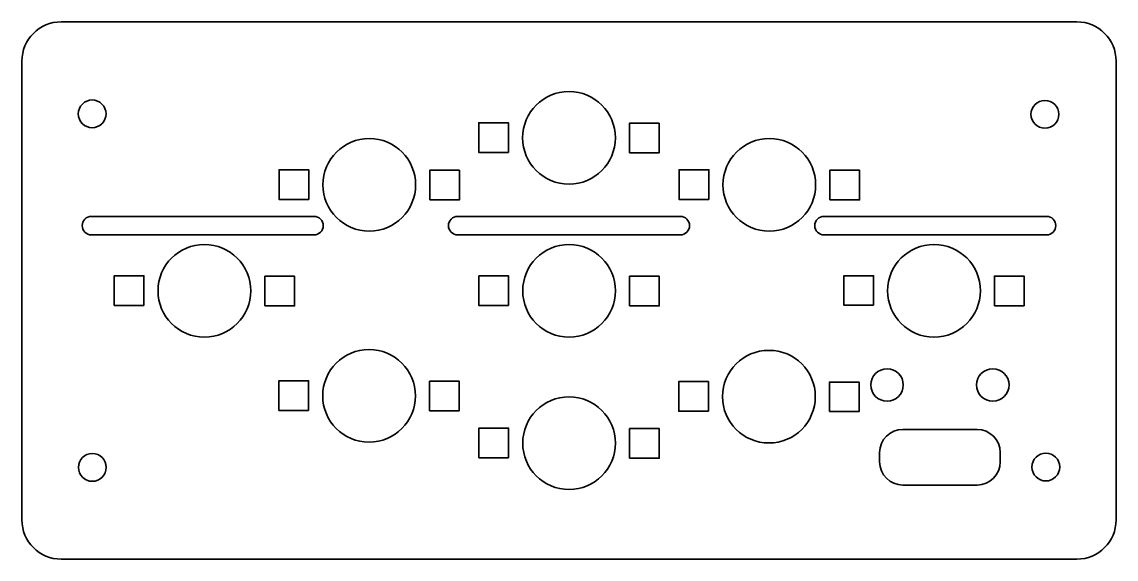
# Model space of a CAD drawing. Header units: millimetres. Extents: x 5 to 123, y -63 to -5.
import ezdxf

# ---------------------------------------------------------------- set-up
doc = ezdxf.new("R2010")
doc.units = ezdxf.units.MM
doc.header["$MEASUREMENT"] = 0
doc.layers.add('Layer 1', color=7, linetype='Continuous')

# ---------------------------------------------------------------- blocks, each defined once
blk = doc.blocks.new('block 4')
at = {"layer": 'Layer 1', "color": 250, "lineweight": 35, "true_color": 0x1c1c1b}
blk.add_open_spline([(14.08, -14.93), (14.08, -15.76), (13.4, -16.43), (12.58, -16.43), (11.75, -16.43), (11.08, -15.76), (11.08, -14.93), (11.08, -14.1), (11.75, -13.43), (12.58, -13.43), (13.4, -13.43), (14.08, -14.1), (14.08, -14.93)], degree=3, knots=[0, 0, 0, 0, 1, 1, 1, 2, 2, 2, 3, 3, 3, 4, 4, 4, 4], dxfattribs=at)
blk = doc.blocks.new('block 3')
at = {"layer": 'Layer 1'}
blk.add_blockref('block 4', (0, 0), dxfattribs=at)
blk = doc.blocks.new('block 6')
at = {"layer": 'Layer 1', "color": 250, "lineweight": 35, "true_color": 0x1c1c1b}
blk.add_open_spline([(14.1, -53.1), (14.1, -53.93), (13.42, -54.6), (12.6, -54.6), (11.77, -54.6), (11.1, -53.93), (11.1, -53.1), (11.1, -52.27), (11.77, -51.6), (12.6, -51.6), (13.42, -51.6), (14.1, -52.27), (14.1, -53.1)], degree=3, knots=[0, 0, 0, 0, 1, 1, 1, 2, 2, 2, 3, 3, 3, 4, 4, 4, 4], dxfattribs=at)
blk = doc.blocks.new('block 5')
at = {"layer": 'Layer 1'}
blk.add_blockref('block 6', (0, 0), dxfattribs=at)
blk = doc.blocks.new('block 8')
at = {"layer": 'Layer 1', "color": 250, "lineweight": 35, "true_color": 0x1c1c1b}
blk.add_open_spline([(116.82, -14.98), (116.82, -15.8), (116.15, -16.48), (115.32, -16.48), (114.49, -16.48), (113.82, -15.8), (113.82, -14.98), (113.82, -14.15), (114.49, -13.48), (115.32, -13.48), (116.15, -13.48), (116.82, -14.15), (116.82, -14.98)], degree=3, knots=[0, 0, 0, 0, 1, 1, 1, 2, 2, 2, 3, 3, 3, 4, 4, 4, 4], dxfattribs=at)
blk = doc.blocks.new('block 7')
at = {"layer": 'Layer 1'}
blk.add_blockref('block 8', (0, 0), dxfattribs=at)
blk = doc.blocks.new('block 10')
at = {"layer": 'Layer 1', "color": 250, "lineweight": 35, "true_color": 0x1c1c1b}
blk.add_open_spline([(116.92, -53.06), (116.92, -53.88), (116.25, -54.56), (115.42, -54.56), (114.6, -54.56), (113.92, -53.88), (113.92, -53.06), (113.92, -52.23), (114.6, -51.56), (115.42, -51.56), (116.25, -51.56), (116.92, -52.23), (116.92, -53.06)], degree=3, knots=[0, 0, 0, 0, 1, 1, 1, 2, 2, 2, 3, 3, 3, 4, 4, 4, 4], dxfattribs=at)
blk = doc.blocks.new('block 9')
at = {"layer": 'Layer 1'}
blk.add_blockref('block 10', (0, 0), dxfattribs=at)
blk = doc.blocks.new('block 13')
at = {"layer": 'Layer 1', "color": 250, "lineweight": 35, "true_color": 0x1c1c1b}
for points in [[(96.84, -33.72), (96.84, -33.72)], [(96.84, -34.03), (96.84, -34.03)]]:
    blk.add_lwpolyline(points, dxfattribs=at)
blk = doc.blocks.new('block 14')
at = {"layer": 'Layer 1', "color": 250, "lineweight": 35, "true_color": 0x1c1c1b}
blk.add_lwpolyline([(109.88, -34.03), (109.88, -34.03)], dxfattribs=at)
blk.add_lwpolyline([(109.88, -34.03), (109.88, -34.03)], dxfattribs=at)
blk = doc.blocks.new('block 12')
at = {"layer": 'Layer 1'}
for name in ['block 13', 'block 14']:
    blk.add_blockref(name, (0, 0), dxfattribs=at)
blk = doc.blocks.new('block 16')
at = {"layer": 'Layer 1', "color": 250, "lineweight": 35, "true_color": 0x1c1c1b}
for points in [[(96.88, -33.72), (96.88, -33.72)], [(96.88, -34.03), (96.88, -34.03)]]:
    blk.add_lwpolyline(points, dxfattribs=at)
blk = doc.blocks.new('block 17')
at = {"layer": 'Layer 1', "color": 250, "lineweight": 35, "true_color": 0x1c1c1b}
blk.add_lwpolyline([(109.93, -34.03), (109.93, -34.03)], dxfattribs=at)
blk.add_lwpolyline([(109.93, -34.03), (109.93, -34.03)], dxfattribs=at)
blk = doc.blocks.new('block 15')
at = {"layer": 'Layer 1'}
for name in ['block 16', 'block 17']:
    blk.add_blockref(name, (0, 0), dxfattribs=at)
blk = doc.blocks.new('block 19')
at = {"layer": 'Layer 1', "color": 250, "lineweight": 35, "true_color": 0x1c1c1b}
for points in [[(96.84, -33.99), (96.84, -33.99)], [(96.84, -34.3), (96.84, -34.3)]]:
    blk.add_lwpolyline(points, dxfattribs=at)
blk = doc.blocks.new('block 20')
at = {"layer": 'Layer 1', "color": 250, "lineweight": 35, "true_color": 0x1c1c1b}
blk.add_lwpolyline([(109.88, -34.3), (109.88, -34.3)], dxfattribs=at)
blk.add_lwpolyline([(109.88, -34.3), (109.88, -34.3)], dxfattribs=at)
blk = doc.blocks.new('block 18')
at = {"layer": 'Layer 1'}
for name in ['block 19', 'block 20']:
    blk.add_blockref(name, (0, 0), dxfattribs=at)
blk = doc.blocks.new('block 22')
at = {"layer": 'Layer 1', "color": 250, "lineweight": 35, "true_color": 0x1c1c1b}
for points in [[(96.88, -34.03), (96.88, -34.03)], [(96.88, -34.33), (96.88, -34.33)]]:
    blk.add_lwpolyline(points, dxfattribs=at)
blk = doc.blocks.new('block 23')
at = {"layer": 'Layer 1', "color": 250, "lineweight": 35, "true_color": 0x1c1c1b}
blk.add_lwpolyline([(109.93, -34.33), (109.93, -34.33)], dxfattribs=at)
blk.add_lwpolyline([(109.93, -34.33), (109.93, -34.33)], dxfattribs=at)
blk = doc.blocks.new('block 21')
at = {"layer": 'Layer 1'}
for name in ['block 22', 'block 23']:
    blk.add_blockref(name, (0, 0), dxfattribs=at)
blk = doc.blocks.new('block 26')
at = {"layer": 'Layer 1', "color": 250, "lineweight": 35, "true_color": 0x1c1c1b}
for points in [[(96.84, -35.6), (93.64, -35.6), (93.64, -32.4), (96.84, -32.4), (96.84, -35.6)], [(96.84, -33.92), (96.84, -33.92)], [(96.84, -34.22), (96.84, -34.22)]]:
    blk.add_lwpolyline(points, dxfattribs=at)
blk = doc.blocks.new('block 27')
at = {"layer": 'Layer 1', "color": 250, "lineweight": 35, "true_color": 0x1c1c1b}
for points in [[(109.88, -35.65), (113.08, -35.65), (113.08, -32.45), (109.88, -32.45), (109.88, -35.65)], [(109.88, -34.22), (109.88, -34.22)], [(109.88, -34.22), (109.88, -34.22)]]:
    blk.add_lwpolyline(points, dxfattribs=at)
blk = doc.blocks.new('block 25')
at = {"layer": 'Layer 1'}
for name in ['block 26', 'block 27']:
    blk.add_blockref(name, (0, 0), dxfattribs=at)
blk = doc.blocks.new('block 24')
at = {"layer": 'Layer 1', "color": 250, "lineweight": 35, "true_color": 0x1c1c1b}
blk.add_open_spline([(108.36, -34.03), (108.36, -36.78), (106.13, -39.03), (103.36, -39.03), (100.6, -39.03), (98.36, -36.78), (98.36, -34.03), (98.36, -31.26), (100.6, -29.03), (103.36, -29.03), (106.13, -29.03), (108.36, -31.26), (108.36, -34.03)], degree=3, knots=[0, 0, 0, 0, 1, 1, 1, 2, 2, 2, 3, 3, 3, 4, 4, 4, 4], dxfattribs=at)
at = {"layer": 'Layer 1'}
blk.add_blockref('block 25', (0, 0), dxfattribs=at)
blk = doc.blocks.new('block 11')
at = {"layer": 'Layer 1'}
for name in ['block 24', 'block 12', 'block 18', 'block 15', 'block 21']:
    blk.add_blockref(name, (0, 0), dxfattribs=at)
blk = doc.blocks.new('block 30')
at = {"layer": 'Layer 1', "color": 250, "lineweight": 35, "true_color": 0x1c1c1b}
for points in [[(57.49, -50.18), (57.49, -50.18)], [(57.49, -50.48), (57.49, -50.48)]]:
    blk.add_lwpolyline(points, dxfattribs=at)
blk = doc.blocks.new('block 31')
at = {"layer": 'Layer 1', "color": 250, "lineweight": 35, "true_color": 0x1c1c1b}
blk.add_lwpolyline([(70.54, -50.48), (70.54, -50.48)], dxfattribs=at)
blk.add_lwpolyline([(70.54, -50.48), (70.54, -50.48)], dxfattribs=at)
blk = doc.blocks.new('block 29')
at = {"layer": 'Layer 1'}
for name in ['block 30', 'block 31']:
    blk.add_blockref(name, (0, 0), dxfattribs=at)
blk = doc.blocks.new('block 33')
at = {"layer": 'Layer 1', "color": 250, "lineweight": 35, "true_color": 0x1c1c1b}
for points in [[(57.53, -50.18), (57.53, -50.18)], [(57.53, -50.48), (57.53, -50.48)]]:
    blk.add_lwpolyline(points, dxfattribs=at)
blk = doc.blocks.new('block 34')
at = {"layer": 'Layer 1', "color": 250, "lineweight": 35, "true_color": 0x1c1c1b}
blk.add_lwpolyline([(70.58, -50.48), (70.58, -50.48)], dxfattribs=at)
blk.add_lwpolyline([(70.58, -50.48), (70.58, -50.48)], dxfattribs=at)
blk = doc.blocks.new('block 32')
at = {"layer": 'Layer 1'}
for name in ['block 33', 'block 34']:
    blk.add_blockref(name, (0, 0), dxfattribs=at)
blk = doc.blocks.new('block 36')
at = {"layer": 'Layer 1', "color": 250, "lineweight": 35, "true_color": 0x1c1c1b}
for points in [[(57.49, -50.45), (57.49, -50.45)], [(57.49, -50.75), (57.49, -50.75)]]:
    blk.add_lwpolyline(points, dxfattribs=at)
blk = doc.blocks.new('block 37')
at = {"layer": 'Layer 1', "color": 250, "lineweight": 35, "true_color": 0x1c1c1b}
blk.add_lwpolyline([(70.54, -50.75), (70.54, -50.75)], dxfattribs=at)
blk.add_lwpolyline([(70.54, -50.75), (70.54, -50.75)], dxfattribs=at)
blk = doc.blocks.new('block 35')
at = {"layer": 'Layer 1'}
for name in ['block 36', 'block 37']:
    blk.add_blockref(name, (0, 0), dxfattribs=at)
blk = doc.blocks.new('block 39')
at = {"layer": 'Layer 1', "color": 250, "lineweight": 35, "true_color": 0x1c1c1b}
for points in [[(57.53, -50.48), (57.53, -50.48)], [(57.53, -50.78), (57.53, -50.78)]]:
    blk.add_lwpolyline(points, dxfattribs=at)
blk = doc.blocks.new('block 40')
at = {"layer": 'Layer 1', "color": 250, "lineweight": 35, "true_color": 0x1c1c1b}
blk.add_lwpolyline([(70.58, -50.78), (70.58, -50.78)], dxfattribs=at)
blk.add_lwpolyline([(70.58, -50.78), (70.58, -50.78)], dxfattribs=at)
blk = doc.blocks.new('block 38')
at = {"layer": 'Layer 1'}
for name in ['block 39', 'block 40']:
    blk.add_blockref(name, (0, 0), dxfattribs=at)
blk = doc.blocks.new('block 43')
at = {"layer": 'Layer 1', "color": 250, "lineweight": 35, "true_color": 0x1c1c1b}
for points in [[(57.49, -52.06), (54.29, -52.06), (54.29, -48.86), (57.49, -48.86), (57.49, -52.06)], [(57.49, -50.37), (57.49, -50.37)], [(57.49, -50.68), (57.49, -50.68)]]:
    blk.add_lwpolyline(points, dxfattribs=at)
blk = doc.blocks.new('block 44')
at = {"layer": 'Layer 1', "color": 250, "lineweight": 35, "true_color": 0x1c1c1b}
for points in [[(70.54, -52.11), (73.74, -52.11), (73.74, -48.91), (70.54, -48.91), (70.54, -52.11)], [(70.54, -50.68), (70.54, -50.68)], [(70.54, -50.68), (70.54, -50.68)]]:
    blk.add_lwpolyline(points, dxfattribs=at)
blk = doc.blocks.new('block 42')
at = {"layer": 'Layer 1'}
for name in ['block 43', 'block 44']:
    blk.add_blockref(name, (0, 0), dxfattribs=at)
blk = doc.blocks.new('block 41')
at = {"layer": 'Layer 1', "color": 250, "lineweight": 35, "true_color": 0x1c1c1b}
blk.add_open_spline([(69.01, -50.48), (69.01, -53.24), (66.78, -55.48), (64.01, -55.48), (61.25, -55.48), (59.01, -53.24), (59.01, -50.48), (59.01, -47.72), (61.25, -45.48), (64.01, -45.48), (66.78, -45.48), (69.01, -47.72), (69.01, -50.48)], degree=3, knots=[0, 0, 0, 0, 1, 1, 1, 2, 2, 2, 3, 3, 3, 4, 4, 4, 4], dxfattribs=at)
at = {"layer": 'Layer 1'}
blk.add_blockref('block 42', (0, 0), dxfattribs=at)
blk = doc.blocks.new('block 28')
at = {"layer": 'Layer 1'}
for name in ['block 41', 'block 29', 'block 35', 'block 32', 'block 38']:
    blk.add_blockref(name, (0, 0), dxfattribs=at)
blk = doc.blocks.new('block 47')
at = {"layer": 'Layer 1', "color": 250, "lineweight": 35, "true_color": 0x1c1c1b}
for points in [[(79.08, -22.29), (79.08, -22.29)], [(79.08, -22.6), (79.08, -22.6)]]:
    blk.add_lwpolyline(points, dxfattribs=at)
blk = doc.blocks.new('block 48')
at = {"layer": 'Layer 1', "color": 250, "lineweight": 35, "true_color": 0x1c1c1b}
blk.add_lwpolyline([(92.13, -22.6), (92.13, -22.6)], dxfattribs=at)
blk.add_lwpolyline([(92.13, -22.6), (92.13, -22.6)], dxfattribs=at)
blk = doc.blocks.new('block 46')
at = {"layer": 'Layer 1'}
for name in ['block 47', 'block 48']:
    blk.add_blockref(name, (0, 0), dxfattribs=at)
blk = doc.blocks.new('block 50')
at = {"layer": 'Layer 1', "color": 250, "lineweight": 35, "true_color": 0x1c1c1b}
for points in [[(79.12, -22.29), (79.12, -22.29)], [(79.12, -22.6), (79.12, -22.6)]]:
    blk.add_lwpolyline(points, dxfattribs=at)
blk = doc.blocks.new('block 51')
at = {"layer": 'Layer 1', "color": 250, "lineweight": 35, "true_color": 0x1c1c1b}
blk.add_lwpolyline([(92.17, -22.6), (92.17, -22.6)], dxfattribs=at)
blk.add_lwpolyline([(92.17, -22.6), (92.17, -22.6)], dxfattribs=at)
blk = doc.blocks.new('block 49')
at = {"layer": 'Layer 1'}
for name in ['block 50', 'block 51']:
    blk.add_blockref(name, (0, 0), dxfattribs=at)
blk = doc.blocks.new('block 53')
at = {"layer": 'Layer 1', "color": 250, "lineweight": 35, "true_color": 0x1c1c1b}
for points in [[(79.08, -22.56), (79.08, -22.56)], [(79.08, -22.87), (79.08, -22.87)]]:
    blk.add_lwpolyline(points, dxfattribs=at)
blk = doc.blocks.new('block 54')
at = {"layer": 'Layer 1', "color": 250, "lineweight": 35, "true_color": 0x1c1c1b}
blk.add_lwpolyline([(92.13, -22.87), (92.13, -22.87)], dxfattribs=at)
blk.add_lwpolyline([(92.13, -22.87), (92.13, -22.87)], dxfattribs=at)
blk = doc.blocks.new('block 52')
at = {"layer": 'Layer 1'}
for name in ['block 53', 'block 54']:
    blk.add_blockref(name, (0, 0), dxfattribs=at)
blk = doc.blocks.new('block 56')
at = {"layer": 'Layer 1', "color": 250, "lineweight": 35, "true_color": 0x1c1c1b}
for points in [[(79.12, -22.6), (79.12, -22.6)], [(79.12, -22.9), (79.12, -22.9)]]:
    blk.add_lwpolyline(points, dxfattribs=at)
blk = doc.blocks.new('block 57')
at = {"layer": 'Layer 1', "color": 250, "lineweight": 35, "true_color": 0x1c1c1b}
blk.add_lwpolyline([(92.17, -22.9), (92.17, -22.9)], dxfattribs=at)
blk.add_lwpolyline([(92.17, -22.9), (92.17, -22.9)], dxfattribs=at)
blk = doc.blocks.new('block 55')
at = {"layer": 'Layer 1'}
for name in ['block 56', 'block 57']:
    blk.add_blockref(name, (0, 0), dxfattribs=at)
blk = doc.blocks.new('block 60')
at = {"layer": 'Layer 1', "color": 250, "lineweight": 35, "true_color": 0x1c1c1b}
for points in [[(79.08, -24.17), (75.88, -24.17), (75.88, -20.97), (79.08, -20.97), (79.08, -24.17)], [(79.08, -22.49), (79.08, -22.49)], [(79.08, -22.79), (79.08, -22.79)]]:
    blk.add_lwpolyline(points, dxfattribs=at)
blk = doc.blocks.new('block 61')
at = {"layer": 'Layer 1', "color": 250, "lineweight": 35, "true_color": 0x1c1c1b}
for points in [[(92.13, -24.22), (95.33, -24.22), (95.33, -21.02), (92.13, -21.02), (92.13, -24.22)], [(92.13, -22.79), (92.13, -22.79)], [(92.13, -22.79), (92.13, -22.79)]]:
    blk.add_lwpolyline(points, dxfattribs=at)
blk = doc.blocks.new('block 59')
at = {"layer": 'Layer 1'}
for name in ['block 60', 'block 61']:
    blk.add_blockref(name, (0, 0), dxfattribs=at)
blk = doc.blocks.new('block 58')
at = {"layer": 'Layer 1', "color": 250, "lineweight": 35, "true_color": 0x1c1c1b}
blk.add_open_spline([(90.6, -22.6), (90.6, -25.35), (88.37, -27.6), (85.6, -27.6), (82.84, -27.6), (80.6, -25.35), (80.6, -22.6), (80.6, -19.83), (82.84, -17.6), (85.6, -17.6), (88.37, -17.6), (90.6, -19.83), (90.6, -22.6)], degree=3, knots=[0, 0, 0, 0, 1, 1, 1, 2, 2, 2, 3, 3, 3, 4, 4, 4, 4], dxfattribs=at)
at = {"layer": 'Layer 1'}
blk.add_blockref('block 59', (0, 0), dxfattribs=at)
blk = doc.blocks.new('block 45')
at = {"layer": 'Layer 1'}
for name in ['block 58', 'block 46', 'block 49', 'block 52', 'block 55']:
    blk.add_blockref(name, (0, 0), dxfattribs=at)
blk = doc.blocks.new('block 64')
at = {"layer": 'Layer 1', "color": 250, "lineweight": 35, "true_color": 0x1c1c1b}
for points in [[(57.47, -17.22), (57.47, -17.22)], [(57.47, -17.52), (57.47, -17.52)]]:
    blk.add_lwpolyline(points, dxfattribs=at)
blk = doc.blocks.new('block 65')
at = {"layer": 'Layer 1', "color": 250, "lineweight": 35, "true_color": 0x1c1c1b}
blk.add_lwpolyline([(70.52, -17.52), (70.52, -17.52)], dxfattribs=at)
blk.add_lwpolyline([(70.52, -17.52), (70.52, -17.52)], dxfattribs=at)
blk = doc.blocks.new('block 63')
at = {"layer": 'Layer 1'}
for name in ['block 64', 'block 65']:
    blk.add_blockref(name, (0, 0), dxfattribs=at)
blk = doc.blocks.new('block 67')
at = {"layer": 'Layer 1', "color": 250, "lineweight": 35, "true_color": 0x1c1c1b}
for points in [[(57.51, -17.22), (57.51, -17.22)], [(57.51, -17.52), (57.51, -17.52)]]:
    blk.add_lwpolyline(points, dxfattribs=at)
blk = doc.blocks.new('block 68')
at = {"layer": 'Layer 1', "color": 250, "lineweight": 35, "true_color": 0x1c1c1b}
blk.add_lwpolyline([(70.56, -17.52), (70.56, -17.52)], dxfattribs=at)
blk.add_lwpolyline([(70.56, -17.52), (70.56, -17.52)], dxfattribs=at)
blk = doc.blocks.new('block 66')
at = {"layer": 'Layer 1'}
for name in ['block 67', 'block 68']:
    blk.add_blockref(name, (0, 0), dxfattribs=at)
blk = doc.blocks.new('block 70')
at = {"layer": 'Layer 1', "color": 250, "lineweight": 35, "true_color": 0x1c1c1b}
for points in [[(57.47, -17.49), (57.47, -17.49)], [(57.47, -17.79), (57.47, -17.79)]]:
    blk.add_lwpolyline(points, dxfattribs=at)
blk = doc.blocks.new('block 71')
at = {"layer": 'Layer 1', "color": 250, "lineweight": 35, "true_color": 0x1c1c1b}
blk.add_lwpolyline([(70.52, -17.79), (70.52, -17.79)], dxfattribs=at)
blk.add_lwpolyline([(70.52, -17.79), (70.52, -17.79)], dxfattribs=at)
blk = doc.blocks.new('block 69')
at = {"layer": 'Layer 1'}
for name in ['block 70', 'block 71']:
    blk.add_blockref(name, (0, 0), dxfattribs=at)
blk = doc.blocks.new('block 73')
at = {"layer": 'Layer 1', "color": 250, "lineweight": 35, "true_color": 0x1c1c1b}
for points in [[(57.51, -17.52), (57.51, -17.52)], [(57.51, -17.82), (57.51, -17.82)]]:
    blk.add_lwpolyline(points, dxfattribs=at)
blk = doc.blocks.new('block 74')
at = {"layer": 'Layer 1', "color": 250, "lineweight": 35, "true_color": 0x1c1c1b}
blk.add_lwpolyline([(70.56, -17.82), (70.56, -17.82)], dxfattribs=at)
blk.add_lwpolyline([(70.56, -17.82), (70.56, -17.82)], dxfattribs=at)
blk = doc.blocks.new('block 72')
at = {"layer": 'Layer 1'}
for name in ['block 73', 'block 74']:
    blk.add_blockref(name, (0, 0), dxfattribs=at)
blk = doc.blocks.new('block 77')
at = {"layer": 'Layer 1', "color": 250, "lineweight": 35, "true_color": 0x1c1c1b}
for points in [[(57.47, -19.09), (54.27, -19.09), (54.27, -15.89), (57.47, -15.89), (57.47, -19.09)], [(57.47, -17.41), (57.47, -17.41)], [(57.47, -17.71), (57.47, -17.71)]]:
    blk.add_lwpolyline(points, dxfattribs=at)
blk = doc.blocks.new('block 78')
at = {"layer": 'Layer 1', "color": 250, "lineweight": 35, "true_color": 0x1c1c1b}
for points in [[(70.52, -19.14), (73.72, -19.14), (73.72, -15.94), (70.52, -15.94), (70.52, -19.14)], [(70.52, -17.71), (70.52, -17.71)], [(70.52, -17.71), (70.52, -17.71)]]:
    blk.add_lwpolyline(points, dxfattribs=at)
blk = doc.blocks.new('block 76')
at = {"layer": 'Layer 1'}
for name in ['block 77', 'block 78']:
    blk.add_blockref(name, (0, 0), dxfattribs=at)
blk = doc.blocks.new('block 75')
at = {"layer": 'Layer 1', "color": 250, "lineweight": 35, "true_color": 0x1c1c1b}
blk.add_open_spline([(69, -17.52), (69, -20.27), (66.76, -22.52), (64, -22.52), (61.23, -22.52), (59, -20.27), (59, -17.52), (59, -14.76), (61.23, -12.52), (64, -12.52), (66.76, -12.52), (69, -14.76), (69, -17.52)], degree=3, knots=[0, 0, 0, 0, 1, 1, 1, 2, 2, 2, 3, 3, 3, 4, 4, 4, 4], dxfattribs=at)
at = {"layer": 'Layer 1'}
blk.add_blockref('block 76', (0, 0), dxfattribs=at)
blk = doc.blocks.new('block 62')
at = {"layer": 'Layer 1'}
for name in ['block 75', 'block 63', 'block 69', 'block 66', 'block 72']:
    blk.add_blockref(name, (0, 0), dxfattribs=at)
blk = doc.blocks.new('block 81')
at = {"layer": 'Layer 1', "color": 250, "lineweight": 35, "true_color": 0x1c1c1b}
for points in [[(35.94, -22.29), (35.94, -22.29)], [(35.94, -22.6), (35.94, -22.6)]]:
    blk.add_lwpolyline(points, dxfattribs=at)
blk = doc.blocks.new('block 82')
at = {"layer": 'Layer 1', "color": 250, "lineweight": 35, "true_color": 0x1c1c1b}
blk.add_lwpolyline([(48.99, -22.6), (48.99, -22.6)], dxfattribs=at)
blk.add_lwpolyline([(48.99, -22.6), (48.99, -22.6)], dxfattribs=at)
blk = doc.blocks.new('block 80')
at = {"layer": 'Layer 1'}
for name in ['block 81', 'block 82']:
    blk.add_blockref(name, (0, 0), dxfattribs=at)
blk = doc.blocks.new('block 84')
at = {"layer": 'Layer 1', "color": 250, "lineweight": 35, "true_color": 0x1c1c1b}
for points in [[(35.98, -22.29), (35.98, -22.29)], [(35.98, -22.6), (35.98, -22.6)]]:
    blk.add_lwpolyline(points, dxfattribs=at)
blk = doc.blocks.new('block 85')
at = {"layer": 'Layer 1', "color": 250, "lineweight": 35, "true_color": 0x1c1c1b}
blk.add_lwpolyline([(49.03, -22.6), (49.03, -22.6)], dxfattribs=at)
blk.add_lwpolyline([(49.03, -22.6), (49.03, -22.6)], dxfattribs=at)
blk = doc.blocks.new('block 83')
at = {"layer": 'Layer 1'}
for name in ['block 84', 'block 85']:
    blk.add_blockref(name, (0, 0), dxfattribs=at)
blk = doc.blocks.new('block 87')
at = {"layer": 'Layer 1', "color": 250, "lineweight": 35, "true_color": 0x1c1c1b}
for points in [[(35.94, -22.56), (35.94, -22.56)], [(35.94, -22.87), (35.94, -22.87)]]:
    blk.add_lwpolyline(points, dxfattribs=at)
blk = doc.blocks.new('block 88')
at = {"layer": 'Layer 1', "color": 250, "lineweight": 35, "true_color": 0x1c1c1b}
blk.add_lwpolyline([(48.99, -22.87), (48.99, -22.87)], dxfattribs=at)
blk.add_lwpolyline([(48.99, -22.87), (48.99, -22.87)], dxfattribs=at)
blk = doc.blocks.new('block 86')
at = {"layer": 'Layer 1'}
for name in ['block 87', 'block 88']:
    blk.add_blockref(name, (0, 0), dxfattribs=at)
blk = doc.blocks.new('block 90')
at = {"layer": 'Layer 1', "color": 250, "lineweight": 35, "true_color": 0x1c1c1b}
for points in [[(35.98, -22.6), (35.98, -22.6)], [(35.98, -22.9), (35.98, -22.9)]]:
    blk.add_lwpolyline(points, dxfattribs=at)
blk = doc.blocks.new('block 91')
at = {"layer": 'Layer 1', "color": 250, "lineweight": 35, "true_color": 0x1c1c1b}
blk.add_lwpolyline([(49.03, -22.9), (49.03, -22.9)], dxfattribs=at)
blk.add_lwpolyline([(49.03, -22.9), (49.03, -22.9)], dxfattribs=at)
blk = doc.blocks.new('block 89')
at = {"layer": 'Layer 1'}
for name in ['block 90', 'block 91']:
    blk.add_blockref(name, (0, 0), dxfattribs=at)
blk = doc.blocks.new('block 94')
at = {"layer": 'Layer 1', "color": 250, "lineweight": 35, "true_color": 0x1c1c1b}
for points in [[(35.94, -24.17), (32.74, -24.17), (32.74, -20.97), (35.94, -20.97), (35.94, -24.17)], [(35.94, -22.49), (35.94, -22.49)], [(35.94, -22.79), (35.94, -22.79)]]:
    blk.add_lwpolyline(points, dxfattribs=at)
blk = doc.blocks.new('block 95')
at = {"layer": 'Layer 1', "color": 250, "lineweight": 35, "true_color": 0x1c1c1b}
for points in [[(48.99, -24.22), (52.19, -24.22), (52.19, -21.02), (48.99, -21.02), (48.99, -24.22)], [(48.99, -22.79), (48.99, -22.79)], [(48.99, -22.79), (48.99, -22.79)]]:
    blk.add_lwpolyline(points, dxfattribs=at)
blk = doc.blocks.new('block 93')
at = {"layer": 'Layer 1'}
for name in ['block 94', 'block 95']:
    blk.add_blockref(name, (0, 0), dxfattribs=at)
blk = doc.blocks.new('block 92')
at = {"layer": 'Layer 1', "color": 250, "lineweight": 35, "true_color": 0x1c1c1b}
blk.add_open_spline([(47.46, -22.6), (47.46, -25.35), (45.23, -27.6), (42.46, -27.6), (39.7, -27.6), (37.46, -25.35), (37.46, -22.6), (37.46, -19.83), (39.7, -17.6), (42.46, -17.6), (45.23, -17.6), (47.46, -19.83), (47.46, -22.6)], degree=3, knots=[0, 0, 0, 0, 1, 1, 1, 2, 2, 2, 3, 3, 3, 4, 4, 4, 4], dxfattribs=at)
at = {"layer": 'Layer 1'}
blk.add_blockref('block 93', (0, 0), dxfattribs=at)
blk = doc.blocks.new('block 79')
at = {"layer": 'Layer 1'}
for name in ['block 92', 'block 80', 'block 83', 'block 86', 'block 89']:
    blk.add_blockref(name, (0, 0), dxfattribs=at)
blk = doc.blocks.new('block 98')
at = {"layer": 'Layer 1', "color": 250, "lineweight": 35, "true_color": 0x1c1c1b}
for points in [[(18.16, -33.73), (18.16, -33.73)], [(18.16, -34.03), (18.16, -34.03)]]:
    blk.add_lwpolyline(points, dxfattribs=at)
blk = doc.blocks.new('block 99')
at = {"layer": 'Layer 1', "color": 250, "lineweight": 35, "true_color": 0x1c1c1b}
blk.add_lwpolyline([(31.21, -34.03), (31.21, -34.03)], dxfattribs=at)
blk.add_lwpolyline([(31.21, -34.03), (31.21, -34.03)], dxfattribs=at)
blk = doc.blocks.new('block 97')
at = {"layer": 'Layer 1'}
for name in ['block 98', 'block 99']:
    blk.add_blockref(name, (0, 0), dxfattribs=at)
blk = doc.blocks.new('block 101')
at = {"layer": 'Layer 1', "color": 250, "lineweight": 35, "true_color": 0x1c1c1b}
for points in [[(18.2, -33.73), (18.2, -33.73)], [(18.2, -34.03), (18.2, -34.03)]]:
    blk.add_lwpolyline(points, dxfattribs=at)
blk = doc.blocks.new('block 102')
at = {"layer": 'Layer 1', "color": 250, "lineweight": 35, "true_color": 0x1c1c1b}
blk.add_lwpolyline([(31.25, -34.03), (31.25, -34.03)], dxfattribs=at)
blk.add_lwpolyline([(31.25, -34.03), (31.25, -34.03)], dxfattribs=at)
blk = doc.blocks.new('block 100')
at = {"layer": 'Layer 1'}
for name in ['block 101', 'block 102']:
    blk.add_blockref(name, (0, 0), dxfattribs=at)
blk = doc.blocks.new('block 104')
at = {"layer": 'Layer 1', "color": 250, "lineweight": 35, "true_color": 0x1c1c1b}
for points in [[(18.16, -34), (18.16, -34)], [(18.16, -34.3), (18.16, -34.3)]]:
    blk.add_lwpolyline(points, dxfattribs=at)
blk = doc.blocks.new('block 105')
at = {"layer": 'Layer 1', "color": 250, "lineweight": 35, "true_color": 0x1c1c1b}
blk.add_lwpolyline([(31.21, -34.3), (31.21, -34.3)], dxfattribs=at)
blk.add_lwpolyline([(31.21, -34.3), (31.21, -34.3)], dxfattribs=at)
blk = doc.blocks.new('block 103')
at = {"layer": 'Layer 1'}
for name in ['block 104', 'block 105']:
    blk.add_blockref(name, (0, 0), dxfattribs=at)
blk = doc.blocks.new('block 107')
at = {"layer": 'Layer 1', "color": 250, "lineweight": 35, "true_color": 0x1c1c1b}
for points in [[(18.2, -34.03), (18.2, -34.03)], [(18.2, -34.34), (18.2, -34.34)]]:
    blk.add_lwpolyline(points, dxfattribs=at)
blk = doc.blocks.new('block 108')
at = {"layer": 'Layer 1', "color": 250, "lineweight": 35, "true_color": 0x1c1c1b}
blk.add_lwpolyline([(31.25, -34.34), (31.25, -34.34)], dxfattribs=at)
blk.add_lwpolyline([(31.25, -34.34), (31.25, -34.34)], dxfattribs=at)
blk = doc.blocks.new('block 106')
at = {"layer": 'Layer 1'}
for name in ['block 107', 'block 108']:
    blk.add_blockref(name, (0, 0), dxfattribs=at)
blk = doc.blocks.new('block 110')
at = {"layer": 'Layer 1', "color": 250, "lineweight": 35, "true_color": 0x1c1c1b}
for points in [[(18.16, -35.61), (14.96, -35.61), (14.96, -32.41), (18.16, -32.41), (18.16, -35.61)], [(18.16, -33.93), (18.16, -33.93)], [(18.16, -34.23), (18.16, -34.23)]]:
    blk.add_lwpolyline(points, dxfattribs=at)
blk = doc.blocks.new('block 111')
at = {"layer": 'Layer 1', "color": 250, "lineweight": 35, "true_color": 0x1c1c1b}
for points in [[(31.21, -35.66), (34.41, -35.66), (34.41, -32.46), (31.21, -32.46), (31.21, -35.66)], [(31.21, -34.23), (31.21, -34.23)], [(31.21, -34.23), (31.21, -34.23)]]:
    blk.add_lwpolyline(points, dxfattribs=at)
blk = doc.blocks.new('block 109')
at = {"layer": 'Layer 1'}
for name in ['block 110', 'block 111']:
    blk.add_blockref(name, (0, 0), dxfattribs=at)
blk = doc.blocks.new('block 96')
at = {"layer": 'Layer 1', "color": 250, "lineweight": 35, "true_color": 0x1c1c1b}
blk.add_open_spline([(29.68, -34.03), (29.68, -36.79), (27.45, -39.03), (24.68, -39.03), (21.92, -39.03), (19.68, -36.79), (19.68, -34.03), (19.68, -31.27), (21.92, -29.03), (24.68, -29.03), (27.45, -29.03), (29.68, -31.27), (29.68, -34.03)], degree=3, knots=[0, 0, 0, 0, 1, 1, 1, 2, 2, 2, 3, 3, 3, 4, 4, 4, 4], dxfattribs=at)
at = {"layer": 'Layer 1'}
for name in ['block 109', 'block 97', 'block 103', 'block 100', 'block 106']:
    blk.add_blockref(name, (0, 0), dxfattribs=at)
blk = doc.blocks.new('block 114')
at = {"layer": 'Layer 1', "color": 250, "lineweight": 35, "true_color": 0x1c1c1b}
for points in [[(57.49, -33.74), (57.49, -33.74)], [(57.49, -34.04), (57.49, -34.04)]]:
    blk.add_lwpolyline(points, dxfattribs=at)
blk = doc.blocks.new('block 115')
at = {"layer": 'Layer 1', "color": 250, "lineweight": 35, "true_color": 0x1c1c1b}
blk.add_lwpolyline([(70.54, -34.04), (70.54, -34.04)], dxfattribs=at)
blk.add_lwpolyline([(70.54, -34.04), (70.54, -34.04)], dxfattribs=at)
blk = doc.blocks.new('block 113')
at = {"layer": 'Layer 1'}
for name in ['block 114', 'block 115']:
    blk.add_blockref(name, (0, 0), dxfattribs=at)
blk = doc.blocks.new('block 117')
at = {"layer": 'Layer 1', "color": 250, "lineweight": 35, "true_color": 0x1c1c1b}
for points in [[(57.53, -33.74), (57.53, -33.74)], [(57.53, -34.04), (57.53, -34.04)]]:
    blk.add_lwpolyline(points, dxfattribs=at)
blk = doc.blocks.new('block 118')
at = {"layer": 'Layer 1', "color": 250, "lineweight": 35, "true_color": 0x1c1c1b}
blk.add_lwpolyline([(70.58, -34.04), (70.58, -34.04)], dxfattribs=at)
blk.add_lwpolyline([(70.58, -34.04), (70.58, -34.04)], dxfattribs=at)
blk = doc.blocks.new('block 116')
at = {"layer": 'Layer 1'}
for name in ['block 117', 'block 118']:
    blk.add_blockref(name, (0, 0), dxfattribs=at)
blk = doc.blocks.new('block 120')
at = {"layer": 'Layer 1', "color": 250, "lineweight": 35, "true_color": 0x1c1c1b}
for points in [[(57.49, -34.01), (57.49, -34.01)], [(57.49, -34.31), (57.49, -34.31)]]:
    blk.add_lwpolyline(points, dxfattribs=at)
blk = doc.blocks.new('block 121')
at = {"layer": 'Layer 1', "color": 250, "lineweight": 35, "true_color": 0x1c1c1b}
blk.add_lwpolyline([(70.54, -34.31), (70.54, -34.31)], dxfattribs=at)
blk.add_lwpolyline([(70.54, -34.31), (70.54, -34.31)], dxfattribs=at)
blk = doc.blocks.new('block 119')
at = {"layer": 'Layer 1'}
for name in ['block 120', 'block 121']:
    blk.add_blockref(name, (0, 0), dxfattribs=at)
blk = doc.blocks.new('block 123')
at = {"layer": 'Layer 1', "color": 250, "lineweight": 35, "true_color": 0x1c1c1b}
for points in [[(57.53, -34.04), (57.53, -34.04)], [(57.53, -34.34), (57.53, -34.34)]]:
    blk.add_lwpolyline(points, dxfattribs=at)
blk = doc.blocks.new('block 124')
at = {"layer": 'Layer 1', "color": 250, "lineweight": 35, "true_color": 0x1c1c1b}
blk.add_lwpolyline([(70.58, -34.34), (70.58, -34.34)], dxfattribs=at)
blk.add_lwpolyline([(70.58, -34.34), (70.58, -34.34)], dxfattribs=at)
blk = doc.blocks.new('block 122')
at = {"layer": 'Layer 1'}
for name in ['block 123', 'block 124']:
    blk.add_blockref(name, (0, 0), dxfattribs=at)
blk = doc.blocks.new('block 127')
at = {"layer": 'Layer 1', "color": 250, "lineweight": 35, "true_color": 0x1c1c1b}
for points in [[(57.49, -35.62), (54.29, -35.62), (54.29, -32.42), (57.49, -32.42), (57.49, -35.62)], [(57.49, -33.93), (57.49, -33.93)], [(57.49, -34.23), (57.49, -34.23)]]:
    blk.add_lwpolyline(points, dxfattribs=at)
blk = doc.blocks.new('block 128')
at = {"layer": 'Layer 1', "color": 250, "lineweight": 35, "true_color": 0x1c1c1b}
for points in [[(70.54, -35.66), (73.74, -35.66), (73.74, -32.46), (70.54, -32.46), (70.54, -35.66)], [(70.54, -34.23), (70.54, -34.23)], [(70.54, -34.23), (70.54, -34.23)]]:
    blk.add_lwpolyline(points, dxfattribs=at)
blk = doc.blocks.new('block 126')
at = {"layer": 'Layer 1'}
for name in ['block 127', 'block 128']:
    blk.add_blockref(name, (0, 0), dxfattribs=at)
blk = doc.blocks.new('block 125')
at = {"layer": 'Layer 1', "color": 250, "lineweight": 35, "true_color": 0x1c1c1b}
blk.add_open_spline([(69.01, -34.04), (69.01, -36.8), (66.78, -39.04), (64.01, -39.04), (61.25, -39.04), (59.01, -36.8), (59.01, -34.04), (59.01, -31.28), (61.25, -29.04), (64.01, -29.04), (66.78, -29.04), (69.01, -31.28), (69.01, -34.04)], degree=3, knots=[0, 0, 0, 0, 1, 1, 1, 2, 2, 2, 3, 3, 3, 4, 4, 4, 4], dxfattribs=at)
at = {"layer": 'Layer 1'}
blk.add_blockref('block 126', (0, 0), dxfattribs=at)
blk = doc.blocks.new('block 112')
at = {"layer": 'Layer 1'}
for name in ['block 125', 'block 113', 'block 119', 'block 116', 'block 122']:
    blk.add_blockref(name, (0, 0), dxfattribs=at)
blk = doc.blocks.new('block 131')
at = {"layer": 'Layer 1', "color": 250, "lineweight": 35, "true_color": 0x1c1c1b}
for points in [[(35.92, -45.07), (35.92, -45.07)], [(35.92, -45.37), (35.92, -45.37)]]:
    blk.add_lwpolyline(points, dxfattribs=at)
blk = doc.blocks.new('block 132')
at = {"layer": 'Layer 1', "color": 250, "lineweight": 35, "true_color": 0x1c1c1b}
blk.add_lwpolyline([(48.97, -45.37), (48.97, -45.37)], dxfattribs=at)
blk.add_lwpolyline([(48.97, -45.37), (48.97, -45.37)], dxfattribs=at)
blk = doc.blocks.new('block 130')
at = {"layer": 'Layer 1'}
for name in ['block 131', 'block 132']:
    blk.add_blockref(name, (0, 0), dxfattribs=at)
blk = doc.blocks.new('block 134')
at = {"layer": 'Layer 1', "color": 250, "lineweight": 35, "true_color": 0x1c1c1b}
for points in [[(35.96, -45.07), (35.96, -45.07)], [(35.96, -45.37), (35.96, -45.37)]]:
    blk.add_lwpolyline(points, dxfattribs=at)
blk = doc.blocks.new('block 135')
at = {"layer": 'Layer 1', "color": 250, "lineweight": 35, "true_color": 0x1c1c1b}
blk.add_lwpolyline([(49.01, -45.37), (49.01, -45.37)], dxfattribs=at)
blk.add_lwpolyline([(49.01, -45.37), (49.01, -45.37)], dxfattribs=at)
blk = doc.blocks.new('block 133')
at = {"layer": 'Layer 1'}
for name in ['block 134', 'block 135']:
    blk.add_blockref(name, (0, 0), dxfattribs=at)
blk = doc.blocks.new('block 137')
at = {"layer": 'Layer 1', "color": 250, "lineweight": 35, "true_color": 0x1c1c1b}
for points in [[(35.92, -45.34), (35.92, -45.34)], [(35.92, -45.64), (35.92, -45.64)]]:
    blk.add_lwpolyline(points, dxfattribs=at)
blk = doc.blocks.new('block 138')
at = {"layer": 'Layer 1', "color": 250, "lineweight": 35, "true_color": 0x1c1c1b}
blk.add_lwpolyline([(48.97, -45.64), (48.97, -45.64)], dxfattribs=at)
blk.add_lwpolyline([(48.97, -45.64), (48.97, -45.64)], dxfattribs=at)
blk = doc.blocks.new('block 136')
at = {"layer": 'Layer 1'}
for name in ['block 137', 'block 138']:
    blk.add_blockref(name, (0, 0), dxfattribs=at)
blk = doc.blocks.new('block 140')
at = {"layer": 'Layer 1', "color": 250, "lineweight": 35, "true_color": 0x1c1c1b}
for points in [[(35.96, -45.37), (35.96, -45.37)], [(35.96, -45.67), (35.96, -45.67)]]:
    blk.add_lwpolyline(points, dxfattribs=at)
blk = doc.blocks.new('block 141')
at = {"layer": 'Layer 1', "color": 250, "lineweight": 35, "true_color": 0x1c1c1b}
blk.add_lwpolyline([(49.01, -45.67), (49.01, -45.67)], dxfattribs=at)
blk.add_lwpolyline([(49.01, -45.67), (49.01, -45.67)], dxfattribs=at)
blk = doc.blocks.new('block 139')
at = {"layer": 'Layer 1'}
for name in ['block 140', 'block 141']:
    blk.add_blockref(name, (0, 0), dxfattribs=at)
blk = doc.blocks.new('block 144')
at = {"layer": 'Layer 1', "color": 250, "lineweight": 35, "true_color": 0x1c1c1b}
for points in [[(35.92, -46.95), (32.72, -46.95), (32.72, -43.75), (35.92, -43.75), (35.92, -46.95)], [(35.92, -45.26), (35.92, -45.26)], [(35.92, -45.56), (35.92, -45.56)]]:
    blk.add_lwpolyline(points, dxfattribs=at)
blk = doc.blocks.new('block 145')
at = {"layer": 'Layer 1', "color": 250, "lineweight": 35, "true_color": 0x1c1c1b}
for points in [[(48.97, -46.99), (52.17, -46.99), (52.17, -43.79), (48.97, -43.79), (48.97, -46.99)], [(48.97, -45.56), (48.97, -45.56)], [(48.97, -45.56), (48.97, -45.56)]]:
    blk.add_lwpolyline(points, dxfattribs=at)
blk = doc.blocks.new('block 143')
at = {"layer": 'Layer 1'}
for name in ['block 144', 'block 145']:
    blk.add_blockref(name, (0, 0), dxfattribs=at)
blk = doc.blocks.new('block 142')
at = {"layer": 'Layer 1', "color": 250, "lineweight": 35, "true_color": 0x1c1c1b}
blk.add_open_spline([(47.44, -45.37), (47.44, -48.13), (45.21, -50.37), (42.44, -50.37), (39.68, -50.37), (37.44, -48.13), (37.44, -45.37), (37.44, -42.61), (39.68, -40.37), (42.44, -40.37), (45.21, -40.37), (47.44, -42.61), (47.44, -45.37)], degree=3, knots=[0, 0, 0, 0, 1, 1, 1, 2, 2, 2, 3, 3, 3, 4, 4, 4, 4], dxfattribs=at)
at = {"layer": 'Layer 1'}
blk.add_blockref('block 143', (0, 0), dxfattribs=at)
blk = doc.blocks.new('block 129')
at = {"layer": 'Layer 1'}
for name in ['block 142', 'block 130', 'block 136', 'block 133', 'block 139']:
    blk.add_blockref(name, (0, 0), dxfattribs=at)
blk = doc.blocks.new('block 148')
at = {"layer": 'Layer 1', "color": 250, "lineweight": 35, "true_color": 0x1c1c1b}
for points in [[(79.03, -45.15), (79.03, -45.15)], [(79.03, -45.46), (79.03, -45.46)]]:
    blk.add_lwpolyline(points, dxfattribs=at)
blk = doc.blocks.new('block 149')
at = {"layer": 'Layer 1', "color": 250, "lineweight": 35, "true_color": 0x1c1c1b}
blk.add_lwpolyline([(92.08, -45.46), (92.08, -45.46)], dxfattribs=at)
blk.add_lwpolyline([(92.08, -45.46), (92.08, -45.46)], dxfattribs=at)
blk = doc.blocks.new('block 147')
at = {"layer": 'Layer 1'}
for name in ['block 148', 'block 149']:
    blk.add_blockref(name, (0, 0), dxfattribs=at)
blk = doc.blocks.new('block 151')
at = {"layer": 'Layer 1', "color": 250, "lineweight": 35, "true_color": 0x1c1c1b}
for points in [[(79.07, -45.15), (79.07, -45.15)], [(79.07, -45.46), (79.07, -45.46)]]:
    blk.add_lwpolyline(points, dxfattribs=at)
blk = doc.blocks.new('block 152')
at = {"layer": 'Layer 1', "color": 250, "lineweight": 35, "true_color": 0x1c1c1b}
blk.add_lwpolyline([(92.12, -45.46), (92.12, -45.46)], dxfattribs=at)
blk.add_lwpolyline([(92.12, -45.46), (92.12, -45.46)], dxfattribs=at)
blk = doc.blocks.new('block 150')
at = {"layer": 'Layer 1'}
for name in ['block 151', 'block 152']:
    blk.add_blockref(name, (0, 0), dxfattribs=at)
blk = doc.blocks.new('block 154')
at = {"layer": 'Layer 1', "color": 250, "lineweight": 35, "true_color": 0x1c1c1b}
for points in [[(79.03, -45.42), (79.03, -45.42)], [(79.03, -45.73), (79.03, -45.73)]]:
    blk.add_lwpolyline(points, dxfattribs=at)
blk = doc.blocks.new('block 155')
at = {"layer": 'Layer 1', "color": 250, "lineweight": 35, "true_color": 0x1c1c1b}
blk.add_lwpolyline([(92.08, -45.73), (92.08, -45.73)], dxfattribs=at)
blk.add_lwpolyline([(92.08, -45.73), (92.08, -45.73)], dxfattribs=at)
blk = doc.blocks.new('block 153')
at = {"layer": 'Layer 1'}
for name in ['block 154', 'block 155']:
    blk.add_blockref(name, (0, 0), dxfattribs=at)
blk = doc.blocks.new('block 157')
at = {"layer": 'Layer 1', "color": 250, "lineweight": 35, "true_color": 0x1c1c1b}
for points in [[(79.07, -45.46), (79.07, -45.46)], [(79.07, -45.76), (79.07, -45.76)]]:
    blk.add_lwpolyline(points, dxfattribs=at)
blk = doc.blocks.new('block 158')
at = {"layer": 'Layer 1', "color": 250, "lineweight": 35, "true_color": 0x1c1c1b}
blk.add_lwpolyline([(92.12, -45.76), (92.12, -45.76)], dxfattribs=at)
blk.add_lwpolyline([(92.12, -45.76), (92.12, -45.76)], dxfattribs=at)
blk = doc.blocks.new('block 156')
at = {"layer": 'Layer 1'}
for name in ['block 157', 'block 158']:
    blk.add_blockref(name, (0, 0), dxfattribs=at)
blk = doc.blocks.new('block 161')
at = {"layer": 'Layer 1', "color": 250, "lineweight": 35, "true_color": 0x1c1c1b}
for points in [[(79.03, -47.03), (75.83, -47.03), (75.83, -43.83), (79.03, -43.83), (79.03, -47.03)], [(79.03, -45.35), (79.03, -45.35)], [(79.03, -45.65), (79.03, -45.65)]]:
    blk.add_lwpolyline(points, dxfattribs=at)
blk = doc.blocks.new('block 162')
at = {"layer": 'Layer 1', "color": 250, "lineweight": 35, "true_color": 0x1c1c1b}
for points in [[(92.08, -47.08), (95.28, -47.08), (95.28, -43.88), (92.08, -43.88), (92.08, -47.08)], [(92.08, -45.65), (92.08, -45.65)], [(92.08, -45.65), (92.08, -45.65)]]:
    blk.add_lwpolyline(points, dxfattribs=at)
blk = doc.blocks.new('block 160')
at = {"layer": 'Layer 1'}
for name in ['block 161', 'block 162']:
    blk.add_blockref(name, (0, 0), dxfattribs=at)
blk = doc.blocks.new('block 159')
at = {"layer": 'Layer 1', "color": 250, "lineweight": 35, "true_color": 0x1c1c1b}
blk.add_open_spline([(90.56, -45.46), (90.56, -48.21), (88.33, -50.46), (85.56, -50.46), (82.8, -50.46), (80.56, -48.21), (80.56, -45.46), (80.56, -42.69), (82.8, -40.46), (85.56, -40.46), (88.33, -40.46), (90.56, -42.69), (90.56, -45.46)], degree=3, knots=[0, 0, 0, 0, 1, 1, 1, 2, 2, 2, 3, 3, 3, 4, 4, 4, 4], dxfattribs=at)
at = {"layer": 'Layer 1'}
blk.add_blockref('block 160', (0, 0), dxfattribs=at)
blk = doc.blocks.new('block 146')
at = {"layer": 'Layer 1'}
for name in ['block 159', 'block 147', 'block 153', 'block 150', 'block 156']:
    blk.add_blockref(name, (0, 0), dxfattribs=at)
blk = doc.blocks.new('block 2')
at = {"layer": 'Layer 1', "color": 250, "lineweight": 35, "true_color": 0x1c1c1b}
blk.add_open_spline([(118.77, -63), (118.77, -63), (9.23, -63), (9.23, -63), (6.9, -63), (5, -61.09), (5, -58.77), (5, -58.77), (5, -9.23), (5, -9.23), (5, -6.9), (6.9, -5), (9.23, -5), (9.23, -5), (118.77, -5), (118.77, -5), (121.09, -5), (123, -6.9), (123, -9.23), (123, -9.23), (123, -58.77), (123, -58.77), (123, -61.09), (121.09, -63), (118.77, -63)], degree=3, knots=[0, 0, 0, 0, 1, 1, 1, 2, 2, 2, 3, 3, 3, 4, 4, 4, 5, 5, 5, 6, 6, 6, 7, 7, 7, 8, 8, 8, 8], dxfattribs=at)
at = {"layer": 'Layer 1'}
for name in ['block 62', 'block 3', 'block 7', 'block 79', 'block 45', 'block 96', 'block 112', 'block 11', 'block 129', 'block 146', 'block 28', 'block 5', 'block 9']:
    blk.add_blockref(name, (0, 0), dxfattribs=at)

msp = doc.modelspace()

# ---------------------------------------------------------------- linework, layer by layer
at = {"layer": 'Layer 1', "color": 250, "lineweight": 35, "true_color": 0x1c1c1b}
for points, knots in [([(36.5, -28), (36.5, -28), (12.5, -28), (12.5, -28), (11.95, -28), (11.5, -27.55), (11.5, -27), (11.5, -27), (11.5, -27), (11.5, -27), (11.5, -26.45), (11.95, -26), (12.5, -26), (12.5, -26), (36.5, -26), (36.5, -26), (37.05, -26), (37.5, -26.45), (37.5, -27), (37.5, -27), (37.5, -27), (37.5, -27), (37.5, -27.55), (37.05, -28), (36.5, -28)], [0, 0, 0, 0, 1, 1, 1, 2, 2, 2, 3, 3, 3, 4, 4, 4, 5, 5, 5, 6, 6, 6, 7, 7, 7, 8, 8, 8, 8]), ([(76, -28), (76, -28), (52, -28), (52, -28), (51.45, -28), (51, -27.55), (51, -27), (51, -27), (51, -27), (51, -27), (51, -26.45), (51.45, -26), (52, -26), (52, -26), (76, -26), (76, -26), (76.55, -26), (77, -26.45), (77, -27), (77, -27), (77, -27), (77, -27), (77, -27.55), (76.55, -28), (76, -28)], [0, 0, 0, 0, 1, 1, 1, 2, 2, 2, 3, 3, 3, 4, 4, 4, 5, 5, 5, 6, 6, 6, 7, 7, 7, 8, 8, 8, 8]), ([(115.5, -28), (115.5, -28), (91.5, -28), (91.5, -28), (90.95, -28), (90.5, -27.55), (90.5, -27), (90.5, -27), (90.5, -27), (90.5, -27), (90.5, -26.45), (90.95, -26), (91.5, -26), (91.5, -26), (115.5, -26), (115.5, -26), (116.05, -26), (116.5, -26.45), (116.5, -27), (116.5, -27), (116.5, -27), (116.5, -27), (116.5, -27.55), (116.05, -28), (115.5, -28)], [0, 0, 0, 0, 1, 1, 1, 2, 2, 2, 3, 3, 3, 4, 4, 4, 5, 5, 5, 6, 6, 6, 7, 7, 7, 8, 8, 8, 8]), ([(100.05, -44.2), (100.05, -45.17), (99.27, -45.95), (98.3, -45.95), (97.33, -45.95), (96.55, -45.17), (96.55, -44.2), (96.55, -43.23), (97.33, -42.45), (98.3, -42.45), (99.27, -42.45), (100.05, -43.23), (100.05, -44.2)], [0, 0, 0, 0, 1, 1, 1, 2, 2, 2, 3, 3, 3, 4, 4, 4, 4]), ([(111.45, -44.2), (111.45, -45.17), (110.67, -45.95), (109.7, -45.95), (108.73, -45.95), (107.95, -45.17), (107.95, -44.2), (107.95, -43.23), (108.73, -42.45), (109.7, -42.45), (110.67, -42.45), (111.45, -43.23), (111.45, -44.2)], [0, 0, 0, 0, 1, 1, 1, 2, 2, 2, 3, 3, 3, 4, 4, 4, 4]), ([(108, -55), (108, -55), (100, -55), (100, -55), (98.62, -55), (97.5, -53.88), (97.5, -52.5), (97.5, -52.5), (97.5, -51.5), (97.5, -51.5), (97.5, -50.12), (98.62, -49), (100, -49), (100, -49), (108, -49), (108, -49), (109.38, -49), (110.5, -50.12), (110.5, -51.5), (110.5, -51.5), (110.5, -52.5), (110.5, -52.5), (110.5, -53.88), (109.38, -55), (108, -55)], [0, 0, 0, 0, 1, 1, 1, 2, 2, 2, 3, 3, 3, 4, 4, 4, 5, 5, 5, 6, 6, 6, 7, 7, 7, 8, 8, 8, 8])]:
    msp.add_open_spline(points, degree=3, knots=knots, dxfattribs=at)

# ---------------------------------------------------------------- block references
at = {"layer": 'Layer 1'}
msp.add_blockref('block 2', (0, 0), dxfattribs=at)

doc.saveas('drawing.dxf')
